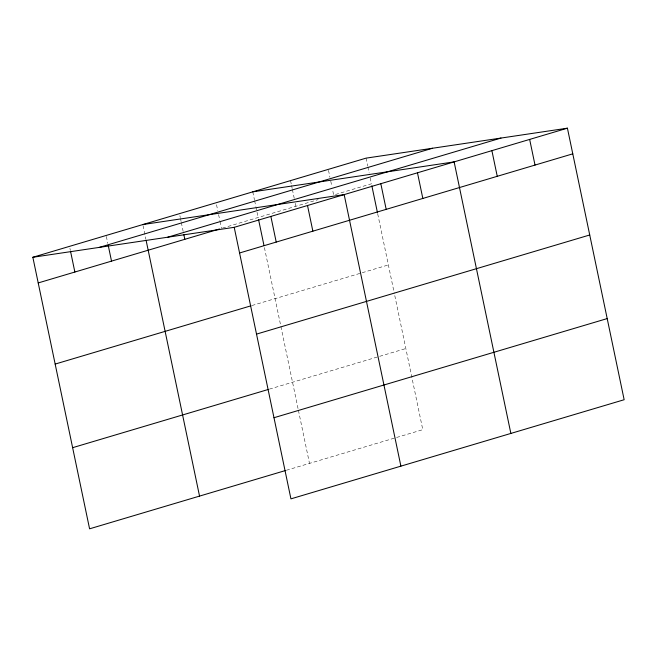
<?xml version="1.0" encoding="UTF-8"?>
<svg xmlns="http://www.w3.org/2000/svg" width="657" height="657" viewBox="0 0 657 657"><rect width="100%" height="100%" fill="white"/><g stroke="black" fill="none" stroke-linecap="round" stroke-linejoin="round"><path stroke-width="0.49" stroke-dasharray="3.29 2.46" d="M222.444 228.119L318.169 199.638M251.935 305.53L361.26 273.008M362.229 272.712L388.377 264.935M269.395 389.133L378.728 356.603M379.697 356.316L405.837 348.538M286.353 470.272L422.788 429.678L394.2 292.808M366.064 158.14L367.715 166.032M367.92 167.018L369.152 172.939M370.187 177.875L371.427 183.796L333.657 195.03L332.631 190.095M377.701 213.845L393.986 291.807M328.508 170.36L329.945 177.267M330.775 181.217L331.801 186.153M290.534 180.609L291.363 184.56M291.568 185.545L292.184 188.502M292.39 189.487L294.246 198.373M295.28 203.309L295.896 206.265M252.773 191.844L254.423 199.736M254.629 200.73L255.655 205.657M255.86 206.651L258.127 217.5M264.41 247.558L280.695 325.519M280.9 326.513L298.196 409.295M298.409 410.297L309.496 463.39M216.531 204.721L217.763 210.642M218.592 214.593L219.832 220.514M220.038 221.499L221.475 228.406M179.878 215.627L180.289 217.598M180.494 218.592L181.11 221.549M181.316 222.534L183.172 231.42M143.012 225.548L145.903 239.362M106.36 236.454L107.805 243.361M69.913 248.346L70.332 250.317"/><path stroke-width="0.99" d="M285.384 470.56L89.582 528.819L32.85 257.273L366.064 158.14L567.418 128.181L624.15 399.727L290.936 498.86L234.212 227.322L567.418 128.181M99.297 247.393L432.511 148.252M167.757 237.202L500.971 138.069M38.213 282.937L219.545 228.981M239.567 252.978L572.781 153.837M55.163 364.077L250.966 305.817M256.517 334.117L589.731 234.984M72.623 447.68L268.434 389.42M273.985 417.721L607.199 318.579M252.773 191.844L454.127 161.885L510.859 433.431M142.807 224.563L344.169 194.603L400.893 466.15M32.85 257.273L234.212 227.322M529.657 139.415L535.02 165.071M491.896 150.65L497.25 176.314M417.474 172.791L422.837 198.455M380.822 183.697L386.185 209.353M371.846 185.8L377.496 212.843M307.517 205.51L312.872 231.165M270.865 216.416L276.219 242.072M258.546 219.504L263.991 245.554M183.796 234.377L184.822 239.312M146.109 240.347L199.539 496.101M108.216 245.332L111.518 261.125M70.537 251.303L74.865 272.031"/></g></svg>
